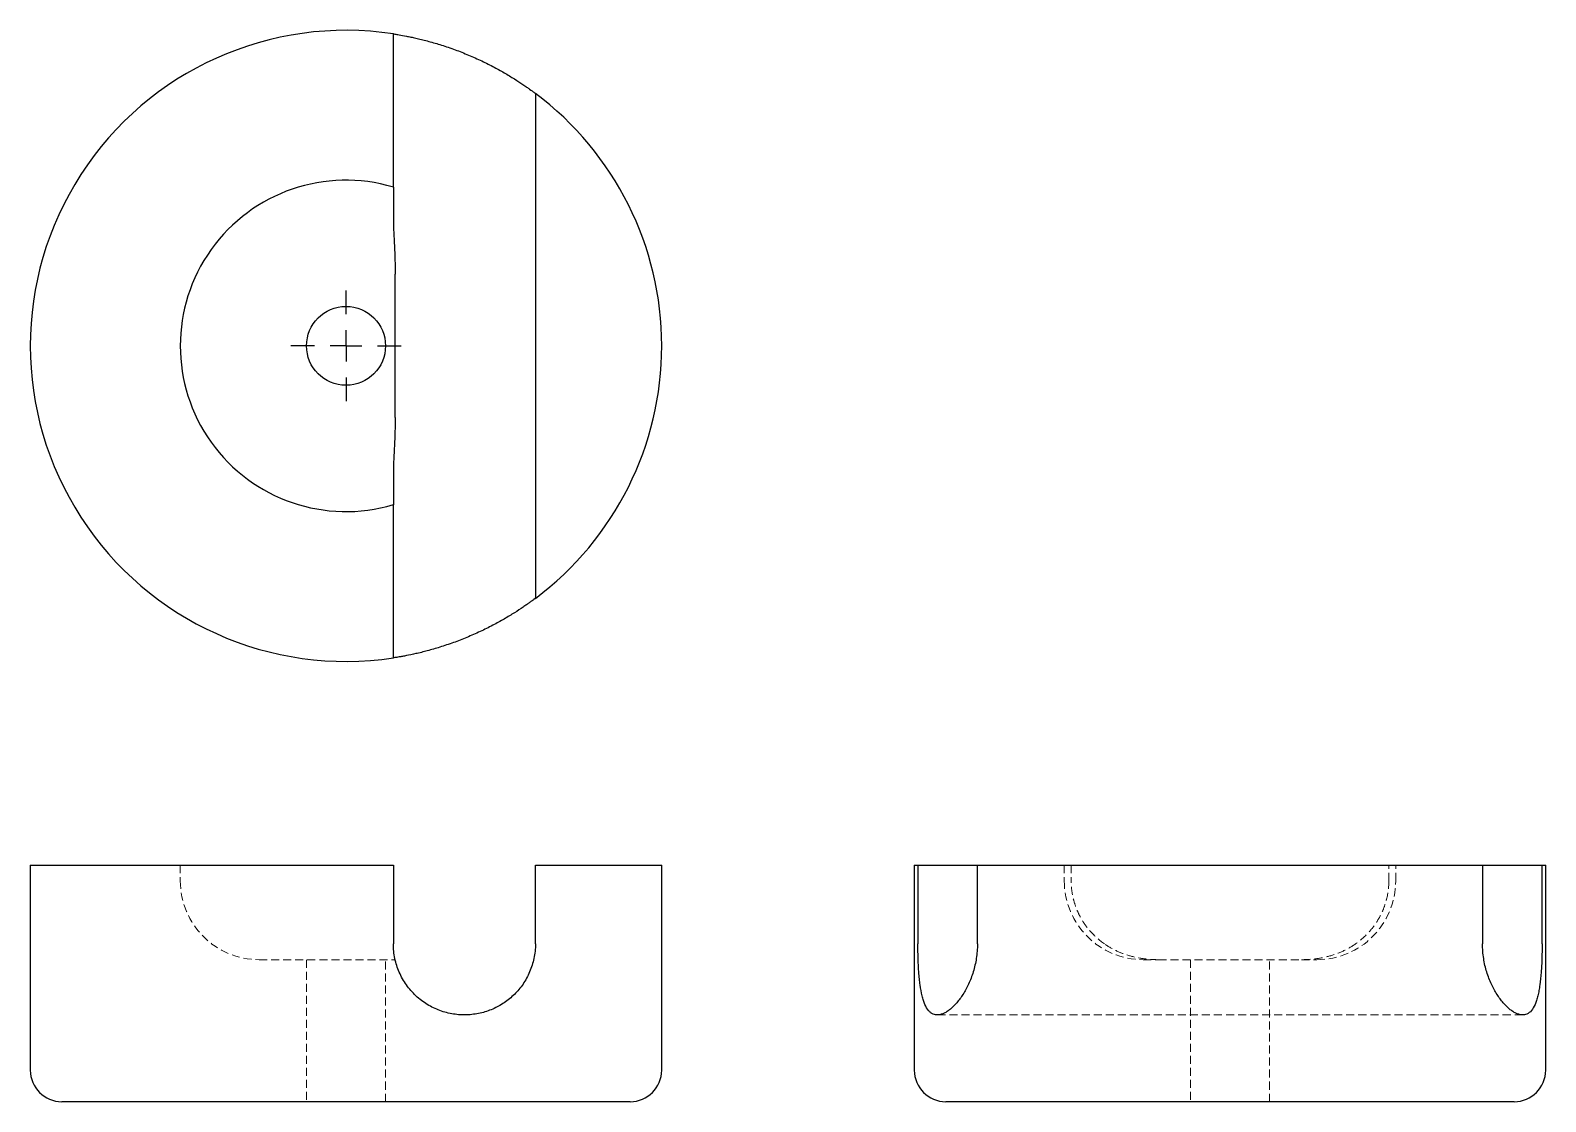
# Model space of a CAD drawing. Header units: millimetres. Extents: x 33 to 273, y 38 to 208.
import ezdxf

# ---------------------------------------------------------------- set-up
doc = ezdxf.new("R2010")
doc.units = ezdxf.units.MM
doc.linetypes.add('HIDDEN', pattern=[1.905, 1.27, -0.635])
doc.layers.add('10', color=7, linetype='Continuous')

# ---------------------------------------------------------------- blocks, each defined once
blk = doc.blocks.new('SW_CENTERMARKSYMBOL_0')
at = {"layer": '10', "color": 0}
for p, q in [((0, 5), (0, 8.75)), ((0, 0), (0, 2.5)), ((-5, 0), (-8.75, 0)), ((0, 0), (-2.5, 0)), ((0, 0), (0, -2.5)), ((0, 0), (2.5, 0)), ((5, 0), (8.75, 0)), ((0, -5), (0, -8.75))]:
    blk.add_line(p, q, dxfattribs=at)

msp = doc.modelspace()

# ---------------------------------------------------------------- linework, layer by layer
at = {"color": 7, "linetype": 'Continuous', "lineweight": 25}
for p, q in [((90.5, 183.16), (90.5, 207.43)), ((113, 198), (113, 118)), ((90.78, 146.66), (90.78, 169.34)), ((90.5, 108.57), (90.5, 132.84)), ((33, 75.75), (33, 43.25)), ((33, 75.75), (90.5, 75.75)), ((90.5, 75.75), (90.5, 63.25)), ((113, 63.25), (113, 75.75)), ((113, 75.75), (133, 75.75)), ((133, 43.25), (133, 75.75)), ((173, 75.75), (173, 43.25)), ((173, 75.75), (173.57, 75.75)), ((173.57, 75.75), (173.57, 63.25)), ((173.57, 75.75), (183, 75.75)), ((183, 63.25), (183, 75.75)), ((183, 75.75), (263, 75.75)), ((263, 75.75), (263, 63.25)), ((263, 75.75), (272.43, 75.75)), ((272.43, 63.25), (272.43, 75.75)), ((272.43, 75.75), (273, 75.75)), ((273, 43.25), (273, 75.75)), ((83, 38.25), (38, 38.25)), ((128, 38.25), (83, 38.25)), ((268, 38.25), (178, 38.25))]:
    msp.add_line(p, q, dxfattribs=at)
at = {"color": 7, "linetype": 'HIDDEN', "lineweight": 18}
for p, q in [((56.75, 75.75), (56.75, 73.25)), ((196.75, 75.75), (196.75, 73.25)), ((197.84, 75.75), (197.84, 73.25)), ((248.16, 73.25), (248.16, 75.75)), ((249.25, 73.25), (249.25, 75.75)), ((69.25, 60.75), (90.78, 60.75)), ((76.75, 60.75), (76.75, 38.25)), ((89.25, 38.25), (89.25, 60.75)), ((209.25, 60.75), (211.66, 60.75)), ((211.66, 60.75), (234.34, 60.75)), ((216.75, 60.75), (216.75, 38.25)), ((229.25, 38.25), (229.25, 60.75)), ((234.34, 60.75), (236.75, 60.75)), ((176.65, 52), (269.35, 52))]:
    msp.add_line(p, q, dxfattribs=at)
at = {"color": 7, "linetype": 'Continuous', "lineweight": 25}
msp.add_circle((83, 158), 6.25, dxfattribs=at)
for centre, radius, start, end in [((83, 158), 50, 81.3731, 278.6269), ((83, 158), 50, 306.8699, 53.1301), ((83, 158), 26.25, 73.3985, 286.6015), ((38, 43.25), 5, 180, 270), ((128, 43.25), 5, 270, 0), ((178, 43.25), 5, 180, 270), ((268, 43.25), 5, 270, 0)]:
    msp.add_arc(centre, radius, start, end, dxfattribs=at)
at = {"color": 7, "linetype": 'HIDDEN', "lineweight": 18}
for centre, start, end in [((69.25, 73.25), 180, 270), ((209.25, 73.25), 180, 270), ((236.75, 73.25), 270, 0)]:
    msp.add_arc(centre, 12.5, start, end, dxfattribs=at)
at = {"color": 7, "linetype": 'Continuous', "lineweight": 25}
for points, knots in [([(90.5, 207.43), (90.5, 207.43), (90.58, 207.42), (90.81, 207.39), (90.91, 207.37), (91.15, 207.33), (91.28, 207.31), (91.74, 207.23), (92.12, 207.16), (92.78, 207.03), (93.02, 206.99), (93.52, 206.88), (93.79, 206.82), (94.34, 206.7), (94.63, 206.63), (95.23, 206.48), (95.54, 206.4), (96.51, 206.14), (97.18, 205.95), (98.57, 205.52), (99.29, 205.28), (100.36, 204.89), (100.72, 204.76), (101.44, 204.48), (101.8, 204.33), (102.87, 203.89), (103.57, 203.58), (104.59, 203.1), (104.92, 202.94), (105.59, 202.61), (105.91, 202.44), (106.87, 201.94), (107.48, 201.6), (108.34, 201.11), (108.61, 200.94), (109.15, 200.61), (109.42, 200.45), (110.17, 199.98), (110.62, 199.68), (111.23, 199.27), (111.42, 199.14), (111.77, 198.89), (111.93, 198.78), (112.38, 198.46), (112.6, 198.29), (112.84, 198.12), (112.9, 198.07), (112.98, 198.02), (113, 198), (113, 198)], [0, 0, 0, 0, 0.0625, 0.0625, 0.09375, 0.09375, 0.125, 0.125, 0.1875, 0.1875, 0.21875, 0.21875, 0.25, 0.25, 0.28125, 0.28125, 0.3125, 0.3125, 0.375, 0.375, 0.4375, 0.4375, 0.46875, 0.46875, 0.5, 0.5, 0.5625, 0.5625, 0.59375, 0.59375, 0.625, 0.625, 0.6875, 0.6875, 0.71875, 0.71875, 0.75, 0.75, 0.8125, 0.8125, 0.84375, 0.84375, 0.875, 0.875, 0.9375, 0.9375, 0.96875, 0.96875, 1, 1, 1, 1]), ([(90.5, 183.16), (90.5, 183.16), (90.5, 183.04), (90.5, 182.68), (90.5, 182.53), (90.5, 182.18), (90.5, 181.98), (90.5, 181.52), (90.5, 181.27), (90.5, 180.71), (90.5, 180.4), (90.5, 179.42), (90.5, 178.69), (90.5, 177.88)], [0, 0, 0, 0, 0.25, 0.25, 0.375, 0.375, 0.5, 0.5, 0.625, 0.625, 0.75, 0.75, 1, 1, 1, 1]), ([(90.5, 177.88), (90.5, 177.26), (90.52, 176.6), (90.59, 175.25), (90.63, 174.54), (90.7, 173.08), (90.73, 172.34), (90.77, 170.85), (90.78, 170.1), (90.78, 169.34)], [0, 0, 0, 0, 0.25, 0.25, 0.5, 0.5, 0.75, 0.75, 1, 1, 1, 1]), ([(90.78, 146.66), (90.78, 145.9), (90.77, 145.15), (90.73, 143.67), (90.7, 142.93), (90.63, 141.49), (90.59, 140.77), (90.52, 139.4), (90.5, 138.74), (90.5, 138.12)], [0, 0, 0, 0, 0.25, 0.25, 0.5, 0.5, 0.75, 0.75, 1, 1, 1, 1]), ([(90.5, 138.12), (90.5, 137.31), (90.5, 136.58), (90.5, 135.61), (90.5, 135.3), (90.5, 134.74), (90.5, 134.23), (90.5, 133.82), (90.5, 133.47), (90.5, 133.32), (90.5, 132.96), (90.5, 132.84), (90.5, 132.84)], [0, 0, 0, 0, 0.25, 0.25, 0.375, 0.375, 0.5, 0.625, 0.625, 0.75, 0.75, 1, 1, 1, 1]), ([(113, 118), (113, 118), (112.92, 117.94), (112.69, 117.77), (112.59, 117.7), (112.36, 117.53), (112.23, 117.44), (111.94, 117.23), (111.78, 117.11), (111.43, 116.87), (111.24, 116.73), (110.62, 116.32), (110.17, 116.02), (109.42, 115.55), (109.16, 115.39), (108.61, 115.06), (108.33, 114.89), (107.47, 114.39), (106.87, 114.06), (105.91, 113.56), (105.58, 113.39), (104.92, 113.06), (104.58, 112.9), (103.56, 112.42), (102.87, 112.11), (101.8, 111.67), (101.44, 111.52), (100.72, 111.24), (100.36, 111.11), (99.65, 110.85), (99.29, 110.73), (98.58, 110.49), (98.23, 110.37), (97.18, 110.05), (96.51, 109.86), (95.56, 109.6), (95.25, 109.52), (94.64, 109.37), (94.35, 109.3), (93.52, 109.11), (93.02, 109.01), (92.35, 108.88), (92.14, 108.84), (91.76, 108.77), (91.59, 108.74), (91.13, 108.67), (90.9, 108.63), (90.58, 108.58), (90.5, 108.57), (90.5, 108.57)], [0, 0, 0, 0, 0.0625, 0.0625, 0.09375, 0.09375, 0.125, 0.125, 0.15625, 0.15625, 0.1875, 0.1875, 0.25, 0.25, 0.28125, 0.28125, 0.3125, 0.3125, 0.375, 0.375, 0.40625, 0.40625, 0.4375, 0.4375, 0.5, 0.5, 0.53125, 0.53125, 0.5625, 0.5625, 0.59375, 0.59375, 0.625, 0.625, 0.6875, 0.6875, 0.71875, 0.71875, 0.75, 0.75, 0.8125, 0.8125, 0.84375, 0.84375, 0.875, 0.875, 0.9375, 0.9375, 1, 1, 1, 1]), ([(113, 63.25), (113, 62.47), (112.92, 61.71), (112.69, 60.59), (112.59, 60.23), (112.36, 59.5), (112.23, 59.15), (111.94, 58.47), (111.78, 58.14), (111.43, 57.5), (111.24, 57.19), (110.62, 56.3), (110.17, 55.75), (109.42, 55.01), (109.16, 54.77), (108.61, 54.33), (108.33, 54.12), (107.47, 53.54), (106.87, 53.21), (105.91, 52.79), (105.58, 52.67), (104.92, 52.45), (104.58, 52.36), (103.56, 52.13), (102.87, 52.03), (101.8, 51.99), (101.44, 52), (100.72, 52.04), (100.36, 52.08), (99.65, 52.19), (99.29, 52.27), (98.58, 52.45), (98.23, 52.56), (97.18, 52.94), (96.51, 53.27), (95.56, 53.85), (95.25, 54.06), (94.64, 54.52), (94.35, 54.77), (93.52, 55.55), (93.02, 56.12), (92.35, 57.06), (92.14, 57.38), (91.76, 58.05), (91.59, 58.4), (91.13, 59.45), (90.9, 60.18), (90.58, 61.7), (90.5, 62.47), (90.5, 63.25)], [0, 0, 0, 0, 0.0625, 0.0625, 0.09375, 0.09375, 0.125, 0.125, 0.15625, 0.15625, 0.1875, 0.1875, 0.25, 0.25, 0.28125, 0.28125, 0.3125, 0.3125, 0.375, 0.375, 0.40625, 0.40625, 0.4375, 0.4375, 0.5, 0.5, 0.53125, 0.53125, 0.5625, 0.5625, 0.59375, 0.59375, 0.625, 0.625, 0.6875, 0.6875, 0.71875, 0.71875, 0.75, 0.75, 0.8125, 0.8125, 0.84375, 0.84375, 0.875, 0.875, 0.9375, 0.9375, 1, 1, 1, 1]), ([(183, 63.25), (183, 62.47), (182.94, 61.71), (182.77, 60.59), (182.7, 60.23), (182.53, 59.5), (182.44, 59.15), (182.23, 58.47), (182.11, 58.14), (181.87, 57.5), (181.73, 57.19), (181.32, 56.3), (181.02, 55.75), (180.55, 55.01), (180.39, 54.77), (180.06, 54.33), (179.89, 54.12), (179.39, 53.54), (179.06, 53.21), (178.56, 52.79), (178.39, 52.67), (178.06, 52.45), (177.9, 52.36), (177.42, 52.13), (177.11, 52.03), (176.67, 51.99), (176.52, 52), (176.24, 52.04), (176.11, 52.08), (175.85, 52.19), (175.73, 52.27), (175.49, 52.45), (175.37, 52.56), (175.05, 52.94), (174.86, 53.27), (174.6, 53.85), (174.52, 54.06), (174.37, 54.52), (174.3, 54.77), (174.11, 55.55), (174.01, 56.12), (173.88, 57.06), (173.84, 57.38), (173.77, 58.05), (173.74, 58.4), (173.67, 59.45), (173.63, 60.18), (173.58, 61.7), (173.57, 62.47), (173.57, 63.25)], [0, 0, 0, 0, 0.0625, 0.0625, 0.09375, 0.09375, 0.125, 0.125, 0.15625, 0.15625, 0.1875, 0.1875, 0.25, 0.25, 0.28125, 0.28125, 0.3125, 0.3125, 0.375, 0.375, 0.40625, 0.40625, 0.4375, 0.4375, 0.5, 0.5, 0.53125, 0.53125, 0.5625, 0.5625, 0.59375, 0.59375, 0.625, 0.625, 0.6875, 0.6875, 0.71875, 0.71875, 0.75, 0.75, 0.8125, 0.8125, 0.84375, 0.84375, 0.875, 0.875, 0.9375, 0.9375, 1, 1, 1, 1]), ([(272.43, 63.25), (272.43, 62.47), (272.42, 61.71), (272.39, 60.58), (272.37, 60.21), (272.33, 59.47), (272.31, 59.11), (272.23, 58.05), (272.16, 57.39), (272.03, 56.45), (271.99, 56.14), (271.88, 55.57), (271.82, 55.29), (271.7, 54.78), (271.63, 54.53), (271.48, 54.07), (271.4, 53.86), (271.14, 53.27), (270.95, 52.94), (270.52, 52.43), (270.28, 52.25), (269.89, 52.08), (269.76, 52.04), (269.48, 52), (269.33, 51.99), (268.89, 52.03), (268.58, 52.13), (268.1, 52.36), (267.94, 52.45), (267.61, 52.67), (267.44, 52.79), (266.94, 53.21), (266.6, 53.54), (266.11, 54.12), (265.94, 54.33), (265.61, 54.77), (265.45, 55.01), (264.98, 55.75), (264.68, 56.29), (264.27, 57.18), (264.14, 57.48), (263.89, 58.12), (263.78, 58.46), (263.46, 59.48), (263.29, 60.19), (263.12, 61.32), (263.07, 61.7), (263.02, 62.47), (263, 62.86), (263, 63.25)], [0, 0, 0, 0, 0.0625, 0.0625, 0.09375, 0.09375, 0.125, 0.125, 0.1875, 0.1875, 0.21875, 0.21875, 0.25, 0.25, 0.28125, 0.28125, 0.3125, 0.3125, 0.375, 0.375, 0.4375, 0.4375, 0.46875, 0.46875, 0.5, 0.5, 0.5625, 0.5625, 0.59375, 0.59375, 0.625, 0.625, 0.6875, 0.6875, 0.71875, 0.71875, 0.75, 0.75, 0.8125, 0.8125, 0.84375, 0.84375, 0.875, 0.875, 0.9375, 0.9375, 0.96875, 0.96875, 1, 1, 1, 1])]:
    msp.add_open_spline(points, degree=3, knots=knots, dxfattribs=at)
at = {"color": 7, "linetype": 'HIDDEN', "lineweight": 18}
for points, knots in [([(203.12, 63.25), (202.31, 63.82), (201.58, 64.47), (200.61, 65.56), (200.3, 65.95), (199.74, 66.75), (199.23, 67.59), (198.82, 68.47), (198.47, 69.39), (198.32, 69.86), (197.96, 71.29), (197.84, 72.26), (197.84, 73.25)], [0, 0, 0, 0, 0.25, 0.25, 0.375, 0.375, 0.5, 0.625, 0.625, 0.75, 0.75, 1, 1, 1, 1]), ([(248.16, 73.25), (248.16, 72.26), (248.04, 71.29), (247.68, 69.87), (247.53, 69.4), (247.18, 68.48), (246.98, 68.04), (246.52, 67.18), (246.27, 66.76), (245.71, 65.96), (245.4, 65.57), (244.42, 64.47), (243.69, 63.82), (242.88, 63.25)], [0, 0, 0, 0, 0.25, 0.25, 0.375, 0.375, 0.5, 0.5, 0.625, 0.625, 0.75, 0.75, 1, 1, 1, 1]), ([(211.66, 60.75), (210.9, 60.75), (210.15, 60.8), (208.67, 60.99), (207.93, 61.14), (206.49, 61.54), (205.77, 61.81), (204.4, 62.44), (203.74, 62.81), (203.12, 63.25)], [0, 0, 0, 0, 0.25, 0.25, 0.5, 0.5, 0.75, 0.75, 1, 1, 1, 1]), ([(242.88, 63.25), (242.26, 62.81), (241.6, 62.44), (240.25, 61.81), (239.54, 61.55), (238.08, 61.14), (237.34, 60.99), (235.85, 60.8), (235.1, 60.75), (234.34, 60.75)], [0, 0, 0, 0, 0.25, 0.25, 0.5, 0.5, 0.75, 0.75, 1, 1, 1, 1])]:
    msp.add_open_spline(points, degree=3, knots=knots, dxfattribs=at)

# ---------------------------------------------------------------- block references
at = {"layer": '10'}
msp.add_blockref('SW_CENTERMARKSYMBOL_0', (83, 158), dxfattribs=at)

doc.saveas('drawing.dxf')
